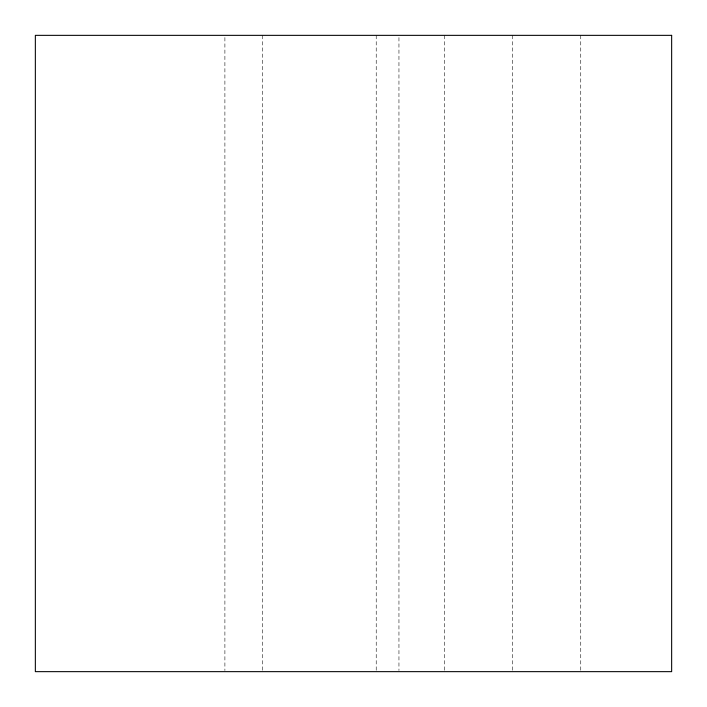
<?xml version="1.0" encoding="UTF-8"?>
<svg xmlns="http://www.w3.org/2000/svg" width="707" height="707" viewBox="0 0 707 707"><rect width="100%" height="100%" fill="white"/><g stroke="black" fill="none" stroke-linecap="round" stroke-linejoin="round"><path stroke-width="0.53" stroke-dasharray="3.54 2.65" d="M580.747 35.35L580.747 670.545M512.575 35.35L512.575 670.545M444.314 35.35L444.314 670.545M398.951 37.559L398.951 670.545M376.221 35.35L376.221 670.545M262.686 35.35L262.686 670.545M224.897 37.559L224.897 670.545"/><path stroke-width="1.06" d="M671.65 35.35L35.35 35.35L35.35 671.65L671.65 671.65L671.65 35.35"/></g></svg>
